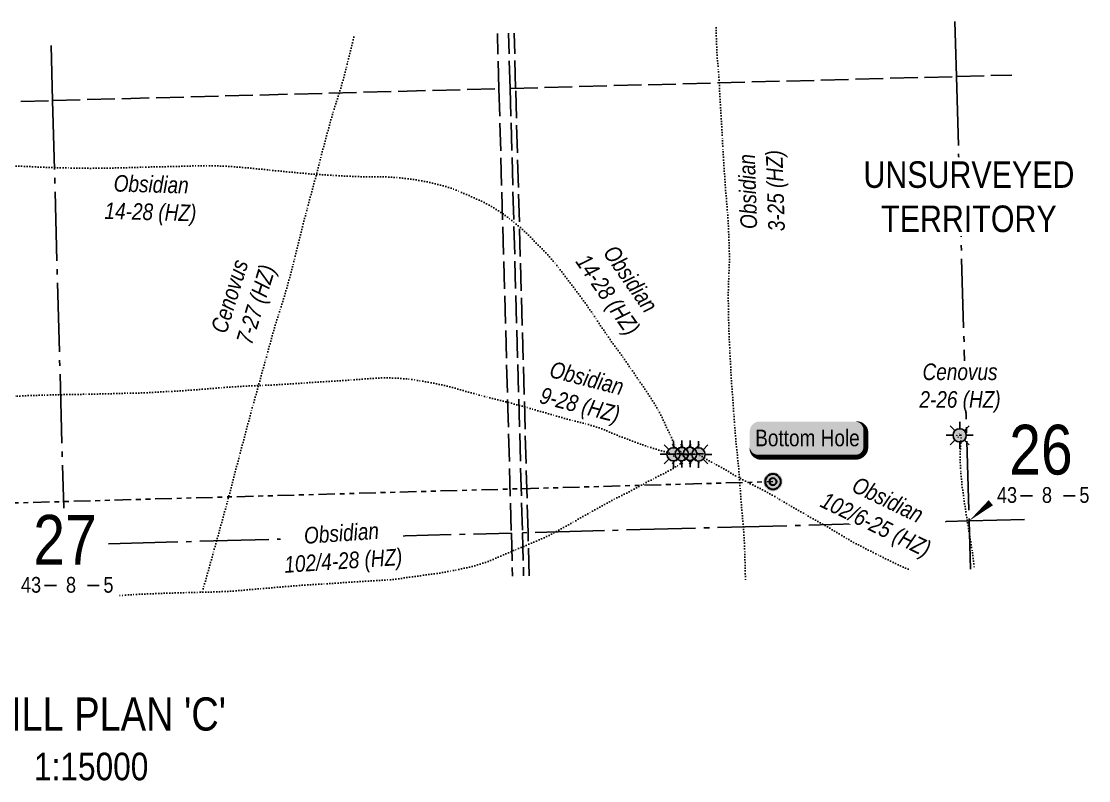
# Model space of a CAD drawing. Extents: x 621399 to 636927, y 5840575 to 5849274.
# Drawn here: x 634997 to 636927, y 5841222 to 5842596 of the extents above; entities that cross this region are included whole.
import ezdxf
from ezdxf.enums import TextEntityAlignment as Align

# ---------------------------------------------------------------- set-up
doc = ezdxf.new("R2010")
doc.units = 0
doc.header["$LTSCALE"] = 5
for name, pattern in [('foc-DOT', [1, 0.2, -0.8]), ('foc-DRILLPATH', [14.75, 6, -1.75, 1.75, -1.75, 1.75, -1.75]), ('foc-QUARTERLINE', [33, 25, -3, 2, -3]), ('foc-UNSURVEYED', [12.5, 10, -2.5])]:
    doc.linetypes.add(name, pattern=pattern)
for name, color, linetype in [('10', 1, 'Continuous'), ('9', 3, 'Continuous'), ('AS-DRILL', 8, 'foc-DOT'), ('AS-DRILL-T', 8, 'Continuous'), ('C-WS-S', 8, 'Continuous'), ('CG-NOTES', 7, 'Continuous'), ('DETAIL-T', 7, 'Continuous'), ('L-MON', 1, 'Continuous'), ('L-QSEC', 8, 'foc-QUARTERLINE'), ('L-SECLBL', 7, 'Continuous'), ('L-UNS-T', 3, 'Continuous'), ('L-USEC', 7, 'foc-UNSURVEYED'), ('P-PDRILLPATH', 12, 'foc-DRILLPATH')]:
    doc.layers.add(name, color=color, linetype=linetype)
doc.styles.add('80', font='ARIALN.TTF', dxfattribs={"height": 10})
doc.styles.add('80CG', font='ARIALN.TTF', dxfattribs={"height": 10})
doc.styles.add('80L', font='ARIALN.TTF', dxfattribs={"height": 10})
doc.styles.add('SIMPLEX', font='ARIALN.TTF')

# ---------------------------------------------------------------- blocks, each defined once
blk = doc.blocks.new('L-SECLBL')
at = {"layer": '9', "color": 7}
for p, q in [((-5.08, -27.83), (-12.29, -27.83)), ((20.7, -27.83), (13.5, -27.83))]:
    blk.add_line(p, q, dxfattribs=at)
at = {"layer": '10', "color": 2, "style": 'SIMPLEX'}
blk.add_attdef('SEC', text='', height=30, dxfattribs=at).set_placement((0, 0), align=Align.MIDDLE)
at = {"layer": '10', "color": 5, "style": '80L'}
blk.add_attdef('TWP', text='', height=9.5, dxfattribs=at).set_placement((-14.43, -27.37), align=Align.MIDDLE_RIGHT)
blk.add_attdef('RGE', text='', height=9.5, dxfattribs=at).set_placement((3.62, -27.37), align=Align.MIDDLE_CENTER)
blk.add_attdef('MER', text='', height=9.5, dxfattribs=at).set_placement((23.17, -27.37), align=Align.MIDDLE_LEFT)
blk = doc.blocks.new('*U66')
h = blk.add_hatch(color=255)
edge = h.paths.add_edge_path()
edge.add_line((-29, -11.5), (29, -11.5))
edge.add_arc((29, -5.5), 6, 270, 360)
edge.add_line((35, -5.5), (35, 4))
edge.add_arc((29, 4), 6, 0, 90)
edge.add_line((29, 10), (-29, 10))
edge.add_arc((-29, 4), 6, 90, 180)
edge.add_line((-35, 4), (-35, -5.5))
edge.add_arc((-29, -5.5), 6, 180, 270)
at = {"color": 14, "flags": 128}
blk.add_lwpolyline([(-29, -11.5, 3, 3, 0), (29, -11.5, 3, 3, 0.414214), (35, -5.5, 3, 3, 0), (35, 4, 3, 0, 0.414214), (29, 10, 0, 0, 0), (-29, 10, 0, 0, 0.414214), (-35, 4, 0, 0, 0), (-35, -5.5, 0, 3, 0.414214)], format="xyseb", close=True, dxfattribs=at)
at = {"color": 14, "style": '80'}
blk.add_attdef('ENTER_TEXT_001', (-26.85, -4.92), '', height=10, dxfattribs=at)
blk = doc.blocks.new('GAS')
h = blk.add_hatch(color=255)
h.dxf.hatch_style = 1
edge = h.paths.add_edge_path()
edge.add_arc((0, 0), 0.9, 0, 360)
for p, q in [((0, 0.81), (0, 1.62)), ((-0.81, 0), (-1.62, 0)), ((-0.57, 0.57), (-1.14, 1.14)), ((0.57, 0.57), (1.14, 1.14)), ((1.62, 0), (0.81, 0)), ((-0.57, -0.57), (-1.14, -1.14)), ((0, -0.81), (0, -1.62)), ((1.14, -1.14), (0.57, -0.57))]:
    blk.add_line(p, q)
blk.add_circle((0, 0), 0.8)
blk = doc.blocks.new('plbh')
at = {"layer": 'L-MON'}
h = blk.add_hatch(color=255, dxfattribs=at)
h.dxf.hatch_style = 1
edge = h.paths.add_edge_path()
edge.add_arc((0, 0), 1.16, 0, 360)
h = blk.add_hatch(color=256, dxfattribs=at)
h.dxf.hatch_style = 1
h.paths.add_polyline_path([(-0.96, 0, 1), (0.96, 0, 1)])
h.paths.add_polyline_path([(0.91, 0, -1), (-0.91, 0, -1)], flags=16)
h.paths.add_polyline_path([(0.45, 0, -1), (-0.45, 0, -1)], flags=0)
h = blk.add_hatch(color=256, dxfattribs=at)
h.dxf.hatch_style = 1
h.paths.add_polyline_path([(-0.45, 0, 1), (0.45, 0, 1)])
h.paths.add_polyline_path([(0.4, 0, -1), (-0.4, 0, -1)], flags=16)
at = {"layer": 'L-MON', "color": 240}
for radius in [0.96, 0.91, 0.45, 0.4]:
    blk.add_circle((0, 0), radius, dxfattribs=at)

msp = doc.modelspace()

# ---------------------------------------------------------------- linework, layer by layer
at = {"layer": 'AS-DRILL', "flags": 128}
for points in [[(636253.808, 5842584.201), (636253.933, 5842575.203), (636254.163, 5842565.956), (636254.465, 5842556.211), (636254.81, 5842546.776), (636255.277, 5842537.256), (636255.965, 5842527.701), (636256.793, 5842518.139), (636257.64, 5842508.599), (636258.408, 5842499.046), (636259.527, 5842479.819), (636260.514, 5842460.669), (636261.602, 5842441.471), (636262.711, 5842422.214), (636263.96, 5842403.001), (636265.06, 5842384.074), (636265.079, 5842383.744), (636266.089, 5842364.474), (636267.249, 5842345.219), (636268.459, 5842325.954), (636269.688, 5842306.72), (636271.085, 5842287.551), (636272.82, 5842268.471), (636274.395, 5842249.396), (636275.612, 5842230.242), (636276.476, 5842211.199), (636277.216, 5842191.912), (636277.81, 5842172.831), (636277.54, 5842153.556), (636276.687, 5842134.386), (636275.896, 5842115.128), (636275.711, 5842096.006), (636275.992, 5842076.697), (636276.312, 5842057.408), (636276.832, 5842038.115), (636277.55, 5842018.918), (636278.511, 5841999.617), (636279.58, 5841980.378), (636280.534, 5841961.307), (636281.681, 5841942.151), (636283.091, 5841922.912), (636284.497, 5841903.773), (636285.797, 5841884.521), (636287.106, 5841865.29), (636288.635, 5841846.034), (636290.423, 5841826.845), (636292.429, 5841807.762), (636294.426, 5841788.589), (636295.935, 5841769.363), (636297.19, 5841750.28), (636298.627, 5841731.141), (636300.191, 5841712.077), (636301.974, 5841693.068), (636303.541, 5841673.913), (636304.671, 5841654.677), (636305.489, 5841635.452), (636306.036, 5841616.289), (636306.435, 5841597.053), (636306.762, 5841582.668)], [(635598.293, 5842566.782), (635596.422, 5842559.17), (635594.152, 5842549.845), (635591.889, 5842540.621), (635589.613, 5842531.507), (635587.35, 5842522.283), (635585.086, 5842513.058), (635582.851, 5842503.925), (635580.537, 5842494.72), (635577.975, 5842485.468), (635575.296, 5842476.462), (635572.509, 5842467.384), (635569.661, 5842458.314), (635566.834, 5842449.255), (635564.051, 5842440.387), (635561.203, 5842431.337), (635558.517, 5842422.232), (635555.914, 5842412.999), (635553.366, 5842403.957), (635550.841, 5842394.796), (635548.336, 5842385.635), (635545.862, 5842376.456), (635543.458, 5842367.268), (635541.036, 5842357.979), (635538.67, 5842348.882), (635536.306, 5842339.686), (635533.952, 5842330.479), (635531.569, 5842321.282), (635529.134, 5842312.103), (635526.66, 5842302.933), (635524.215, 5842293.754), (635521.741, 5842284.584), (635519.216, 5842275.423), (635516.741, 5842266.254), (635514.287, 5842257.074), (635511.893, 5842247.887), (635509.539, 5842238.68), (635507.186, 5842229.484), (635504.862, 5842220.288), (635502.606, 5842211.174), (635500.325, 5842201.849), (635498.069, 5842192.735), (635495.766, 5842183.52), (635493.453, 5842174.305), (635491.119, 5842165.099), (635488.745, 5842155.902), (635486.341, 5842146.714), (635483.927, 5842137.526), (635481.531, 5842128.438), (635479.046, 5842119.268), (635476.468, 5842110.235), (635473.741, 5842101.139), (635470.974, 5842092.051), (635468.157, 5842082.972), (635465.269, 5842073.922), (635462.381, 5842064.881), (635459.531, 5842055.921), (635456.645, 5842046.77), (635453.919, 5842037.674), (635451.361, 5842028.622), (635448.856, 5842019.461), (635446.391, 5842010.292), (635443.907, 5842001.121), (635441.342, 5841991.969), (635438.827, 5841982.808), (635436.306, 5841973.857), (635433.681, 5841964.734), (635431.115, 5841955.591), (635428.631, 5841946.421), (635426.166, 5841937.262), (635423.651, 5841928.111), (635421.103, 5841919.069), (635418.547, 5841909.927), (635416.025, 5841900.676), (635413.547, 5841891.616), (635411.042, 5841882.466), (635408.588, 5841873.287), (635406.123, 5841864.117), (635403.656, 5841855.048), (635401.182, 5841845.878), (635398.808, 5841836.681), (635396.414, 5841827.483), (635393.939, 5841818.313), (635391.515, 5841809.125), (635389.101, 5841799.947), (635386.714, 5841790.859), (635384.313, 5841781.561), (635381.967, 5841772.465), (635379.573, 5841763.278), (635377.131, 5841753.999), (635374.707, 5841744.82), (635372.272, 5841735.651), (635369.797, 5841726.482), (635367.31, 5841717.412), (635364.815, 5841708.251), (635362.385, 5841699.283), (635359.928, 5841690.204), (635357.413, 5841681.043), (635354.848, 5841671.9), (635352.272, 5841662.768), (635349.687, 5841653.645), (635347.131, 5841644.503), (635344.626, 5841635.353), (635342.162, 5841626.183), (635339.647, 5841617.022), (635337.058, 5841607.99), (635334.415, 5841598.765), (635331.84, 5841589.623), (635329.279, 5841580.691), (635326.85, 5841572.442), (635324.181, 5841563.438), (635323.126, 5841559.895)], [(636191.569, 5841812.594), (636191.569, 5841812.604), (636191.906, 5841813.824), (636192.077, 5841814.178), (636192.798, 5841814.898), (636193.482, 5841815.107), (636194.102, 5841815.143), (636194.619, 5841814.877), (636194.896, 5841814.234), (636194.678, 5841813.048), (636194.305, 5841811.688), (636193.919, 5841810.397), (636193.467, 5841809.354), (636192.928, 5841808.969), (636192.248, 5841809.331), (636191.423, 5841810.229), (636190.559, 5841811.467), (636189.913, 5841812.79), (636189.508, 5841813.729), (636189.134, 5841814.599), (636188.569, 5841816.265), (636188.695, 5841817.158), (636189.439, 5841817.388), (636190.105, 5841817.186), (636190.589, 5841817.049), (636190.91, 5841816.998), (636191.117, 5841817.114), (636191.243, 5841817.267), (636191.312, 5841817.319), (636191.696, 5841817.539), (636191.784, 5841817.262), (636191.5, 5841816.664), (636191.433, 5841816.542), (636191.098, 5841815.983), (636190.708, 5841815.612), (636190.191, 5841815.478), (636189.631, 5841815.473), (636189.472, 5841815.449), (636189.403, 5841815.417), (636189.313, 5841815.394), (636189.293, 5841815.404), (636189.132, 5841815.43), (636188.808, 5841815.561), (636188.332, 5841815.798), (636188.322, 5841815.798), (636187.71, 5841816.212), (636186.963, 5841816.842), (636186.13, 5841817.71), (636185.129, 5841818.833), (636183.994, 5841820.113), (636182.745, 5841821.56), (636181.46, 5841823.206), (636180.228, 5841825.113), (636179.14, 5841827.235), (636178.209, 5841829.5), (636177.25, 5841832.055), (636176.195, 5841834.828), (636174.992, 5841837.887), (636173.633, 5841841.151), (636173.036, 5841842.516), (636172.112, 5841844.532), (636170.429, 5841847.937), (636168.605, 5841851.43), (636166.726, 5841855.07), (636164.83, 5841858.971), (636162.967, 5841863.132), (636161.118, 5841867.524), (636159.133, 5841872.162), (636156.941, 5841877.005), (636154.578, 5841881.913), (636151.949, 5841887.034), (636149.077, 5841892.278), (636145.981, 5841897.657), (636142.618, 5841903.278), (636139.032, 5841909.034), (636135.16, 5841914.992), (636131.146, 5841921.046), (636126.875, 5841927.323), (636122.43, 5841933.745), (636117.851, 5841940.334), (636113.26, 5841946.993), (636108.686, 5841953.752), (636104.091, 5841960.561), (636099.384, 5841967.457), (636094.616, 5841974.341), (636089.788, 5841981.273), (636084.848, 5841988.253), (636079.828, 5841995.22), (636074.717, 5842002.275), (636071.756, 5842006.346), (636069.45, 5842009.505), (636065.72, 5842014.647), (636056.682, 5842027.438), (636055.797, 5842028.715), (636051.506, 5842035.031), (636046.411, 5842042.567), (636041.283, 5842050.211), (636036.028, 5842058.123), (636030.752, 5842066.053), (636025.46, 5842073.864), (636019.967, 5842081.688), (636014.356, 5842089.46), (636008.705, 5842097.221), (636003.014, 5842104.97), (635997.325, 5842112.63), (635991.538, 5842120.247), (635985.804, 5842127.735), (635979.967, 5842135.36), (635974.119, 5842142.975), (635968.302, 5842150.602), (635962.335, 5842158.174), (635956.139, 5842165.389), (635949.626, 5842172.476), (635943.016, 5842179.431), (635936.408, 5842186.295), (635929.711, 5842193.167), (635922.986, 5842199.929), (635916.132, 5842206.676), (635909.238, 5842213.403), (635902.381, 5842219.901), (635895.155, 5842226.328), (635887.756, 5842232.481), (635880.265, 5842238.361), (635872.546, 5842244.156), (635864.685, 5842249.686), (635856.771, 5842254.904), (635848.623, 5842259.907), (635840.253, 5842264.613), (635831.753, 5842268.966), (635823.121, 5842272.994), (635814.332, 5842276.939), (635805.553, 5842280.864), (635796.757, 5842284.678), (635787.985, 5842288.343), (635779.167, 5842291.877), (635770.095, 5842295.144), (635761.007, 5842297.95), (635751.726, 5842300.431), (635742.424, 5842302.621), (635733.107, 5842304.591), (635723.796, 5842306.391), (635714.316, 5842308.086), (635704.87, 5842309.672), (635695.32, 5842311.035), (635676.14, 5842313.009), (635656.907, 5842313.981), (635637.84, 5842314.338), (635618.791, 5842314.434), (635599.614, 5842314.808), (635580.34, 5842315.789), (635561.215, 5842316.854), (635542.03, 5842317.867), (635523.036, 5842319.256), (635503.765, 5842320.898), (635484.811, 5842322.658), (635465.582, 5842324.56), (635446.355, 5842326.433), (635427.356, 5842328.382), (635408.289, 5842330.219), (635389.256, 5842331.917), (635370.052, 5842333.32), (635351.064, 5842334.098), (635332.071, 5842334.327), (635312.24, 5842334.092), (635293.117, 5842333.557), (635274.126, 5842332.995), (635254.851, 5842332.526), (635235.754, 5842332.181), (635216.57, 5842331.684), (635197.521, 5842331.031), (635178.187, 5842330.529), (635159.06, 5842330.184), (635139.824, 5842329.765), (635120.52, 5842329.645), (635101.255, 5842329.966), (635082.008, 5842330.308), (635062.769, 5842330.75), (635043.517, 5842331.331), (635024.367, 5842332.176), (635005.133, 5842333.168), (634985.966, 5842333.942), (634966.724, 5842334.464), (634947.578, 5842334.828), (634928.263, 5842335.107), (634909.101, 5842335.291), (634889.889, 5842335.474), (634870.617, 5842335.685), (634851.408, 5842335.767), (634832.204, 5842336), (634812.952, 5842336.571), (634793.725, 5842337.313), (634774.739, 5842338.012), (634755.625, 5842338.668), (634736.69, 5842339.318), (634718.259, 5842339.861), (634699.626, 5842340.449), (634680.936, 5842340.956), (634662.122, 5842341.209), (634643.411, 5842341.015), (634624.63, 5842340.409), (634605.964, 5842339.646), (634586.983, 5842339.064), (634568.117, 5842339.016), (634549.538, 5842339.115), (634530.603, 5842339.035), (634512.158, 5842338.978), (634493.152, 5842339.326), (634474.174, 5842340.095), (634455.546, 5842341.244), (634436.779, 5842342.739), (634418.189, 5842344.368), (634399.335, 5842346.091), (634380.585, 5842347.696), (634361.609, 5842349.146), (634343.005, 5842350.185), (634324.219, 5842351.259), (634305.569, 5842352.497), (634286.702, 5842353.239), (634268.086, 5842353.588), (634249.568, 5842353.989), (634230.724, 5842354.271), (634211.727, 5842354.259), (634193.26, 5842353.902), (634174.474, 5842353.515), (634155.799, 5842353.452), (634137.193, 5842353.401), (634118.26, 5842352.881), (634099.46, 5842351.894), (634080.671, 5842350.847), (634061.682, 5842350.185), (634042.724, 5842349.854), (634024.032, 5842349.711), (634005.017, 5842349.979), (633984.893, 5842350.597), (633966.905, 5842351.032), (633947.71, 5842351.325), (633928.711, 5842351.773), (633909.601, 5842352.639), (633890.465, 5842353.734), (633871.272, 5842354.677), (633852.011, 5842355.578), (633832.751, 5842356.43), (633813.603, 5842357.214), (633794.598, 5842357.892), (633775.323, 5842358.163), (633756.118, 5842358.106), (633736.948, 5842358.209), (633717.933, 5842358.507), (633698.615, 5842358.557), (633679.372, 5842358.428), (633660.488, 5842358.679), (633641.394, 5842359.295), (633622.382, 5842359.873), (633603.261, 5842360.378), (633583.984, 5842360.769), (633564.976, 5842361.187), (633545.743, 5842361.779), (633526.519, 5842362.411), (633507.344, 5842363.065), (633488.081, 5842363.656), (633468.828, 5842364.248), (633449.58, 5842365.039), (633430.471, 5842365.865), (633411.163, 5842366.625), (633391.906, 5842367.396), (633372.603, 5842367.986), (633353.305, 5842368.397), (633334.185, 5842368.502), (633315.664, 5842368.339)], [(636176.583, 5841812.19), (636176.592, 5841812.191), (636177.144, 5841812.155), (636178.029, 5841811.979), (636178.563, 5841811.453), (636178.5, 5841810.461), (636178.157, 5841809.452), (636177.387, 5841808.711), (636176.212, 5841808.489), (636175.093, 5841809.169), (636174.775, 5841809.841), (636175.107, 5841810.16), (636175.567, 5841810.532), (636176.048, 5841810.865), (636176.533, 5841811.049), (636177.14, 5841811.175), (636177.932, 5841811.486), (636178.218, 5841811.634), (636178.644, 5841811.806), (636178.971, 5841811.915), (636180.252, 5841812.269), (636180.58, 5841811.968), (636180.021, 5841811.173), (636179.556, 5841810.61), (636179.092, 5841810.027), (636178.656, 5841809.475), (636178.246, 5841809.104), (636177.922, 5841808.875), (636177.755, 5841808.761), (636177.726, 5841808.72), (636177.706, 5841808.719), (636177.638, 5841808.677), (636177.024, 5841808.801), (636176.208, 5841809.389), (636175.614, 5841810.264), (636174.991, 5841811.107), (636174.898, 5841811.225), (636174.774, 5841811.361), (636174.744, 5841811.381), (636174.438, 5841811.592), (636173.727, 5841811.983), (636172.774, 5841812.448), (636172.592, 5841812.523), (636171.124, 5841813.194), (636169.382, 5841813.967), (636167.429, 5841814.805), (636165.296, 5841815.628), (636163.006, 5841816.326), (636160.58, 5841816.911), (636158.013, 5841817.502), (636155.162, 5841818.215), (636152.077, 5841819.113), (636148.788, 5841820.154), (636145.295, 5841821.331), (636141.711, 5841822.535), (636138.018, 5841823.716), (636134.296, 5841824.836), (636133.177, 5841825.166), (636130.444, 5841826.002), (636126.437, 5841827.315), (636122.296, 5841828.764), (636117.982, 5841830.338), (636113.697, 5841831.953), (636109.483, 5841833.53), (636105.352, 5841835.02), (636101.16, 5841836.507), (636096.756, 5841838.089), (636092.006, 5841839.862), (636086.953, 5841841.756), (636081.628, 5841843.744), (636076.432, 5841845.745), (636071.039, 5841848.01), (636065.411, 5841850.479), (636059.57, 5841853.043), (636053.397, 5841855.668), (636046.926, 5841858.204), (636040.139, 5841860.602), (636032.954, 5841862.929), (636025.42, 5841865.197), (636017.658, 5841867.389), (636009.637, 5841869.534), (636001.538, 5841871.616), (635993.339, 5841873.716), (635985.089, 5841875.825), (635976.858, 5841877.974), (635968.593, 5841880.272), (635960.002, 5841882.801), (635959.144, 5841883.058), (635956.442, 5841883.866), (635939.452, 5841888.84), (635937.224, 5841889.48), (635930.247, 5841891.473), (635921.224, 5841894.081), (635912.13, 5841896.707), (635903.048, 5841899.243), (635893.908, 5841901.708), (635884.761, 5841904.102), (635875.775, 5841906.401), (635866.578, 5841908.764), (635857.35, 5841911.166), (635848.143, 5841913.559), (635838.875, 5841915.95), (635829.587, 5841918.341), (635820.278, 5841920.761), (635811.078, 5841923.244), (635801.824, 5841925.876), (635792.617, 5841928.619), (635783.4, 5841931.332), (635774.209, 5841933.845), (635764.884, 5841936.135), (635755.465, 5841938.211), (635746.01, 5841940.117), (635736.579, 5841941.894), (635727.099, 5841943.609), (635717.562, 5841945.233), (635707.999, 5841946.706), (635698.551, 5841947.972), (635688.961, 5841948.974), (635679.368, 5841949.676), (635669.863, 5841950.13), (635660.333, 5841950.353), (635650.67, 5841950.333), (635641.134, 5841950.056), (635631.546, 5841949.507), (635612.587, 5841948.086), (635593.377, 5841946.698), (635574.188, 5841945.311), (635554.974, 5841944.082), (635545.712, 5841943.643), (635526.716, 5841942.491), (635508.236, 5841941.142), (635489.563, 5841939.899), (635470.78, 5841938.622), (635452.014, 5841937.506), (635433.306, 5841936.812), (635414.657, 5841936.15), (635396.225, 5841935.213), (635377.24, 5841934.051), (635358.43, 5841932.674), (635339.666, 5841931.088), (635321.159, 5841929.619), (635302.281, 5841928.179), (635283.328, 5841926.888), (635264.43, 5841925.849), (635245.762, 5841924.766), (635226.776, 5841923.624), (635208.086, 5841922.99), (635189.239, 5841922.642), (635170.424, 5841922.185), (635151.722, 5841921.651), (635132.909, 5841921.124), (635114.261, 5841920.822), (635095.42, 5841920.584), (635076.162, 5841920.255), (635057.098, 5841919.761), (635039.096, 5841919.226), (635020.264, 5841918.699), (635001.405, 5841918.01), (634982.565, 5841917.022), (634964.109, 5841915.885), (634945.517, 5841914.614), (634926.707, 5841913.236), (634908.034, 5841911.983), (634889.079, 5841910.792), (634870.297, 5841909.515), (634851.523, 5841907.909), (634832.665, 5841905.74), (634814.042, 5841903.378), (634795.194, 5841900.799), (634776.145, 5841897.925), (634757.311, 5841894.836), (634738.364, 5841891.145), (634719.636, 5841887.109), (634700.934, 5841883.203), (634682.026, 5841879.172), (634663.381, 5841875.009), (634644.677, 5841870.813), (634625.914, 5841866.596), (634607.304, 5841862.273), (634588.745, 5841857.542), (634570.24, 5841852.621), (634551.514, 5841847.795), (634532.893, 5841843.122), (634514.184, 5841838.356), (634495.659, 5841833.465), (634477.171, 5841828.715), (634458.728, 5841824.127), (634440.21, 5841819.336), (634421.587, 5841814.353), (634403.129, 5841809.234), (634384.607, 5841804.233), (634366.002, 5841799.7), (634347.277, 5841795.194), (634328.783, 5841790.614), (634310.189, 5841786.072), (634291.536, 5841781.457), (634273.072, 5841776.908), (634254.463, 5841772.165), (634235.939, 5841767.245), (634217.307, 5841762.631), (634198.769, 5841758.2), (634180.35, 5841753.472), (634161.676, 5841748.537), (634143.492, 5841743.616), (634124.88, 5841738.632), (634106.353, 5841733.812), (634087.741, 5841728.808), (634069.248, 5841723.818), (634050.628, 5841718.745), (634032.3, 5841713.629), (634013.744, 5841708.388), (633995.273, 5841702.978), (633976.723, 5841697.906), (633958.126, 5841693.084), (633939.504, 5841688.08), (633920.945, 5841682.988), (633902.528, 5841677.8), (633887.256, 5841673.207), (633868.192, 5841667.171)], [(636694.226, 5841846.536), (636694.305, 5841846.218), (636694.44, 5841845.671), (636694.499, 5841845.323), (636694.362, 5841844.859), (636694.062, 5841844.471), (636693.817, 5841844.284), (636693.487, 5841844.295), (636693.192, 5841844.447), (636693.1, 5841844.545), (636692.964, 5841844.371), (636692.527, 5841843.889), (636691.739, 5841843.458), (636690.997, 5841843.127), (636690.563, 5841842.896), (636690.232, 5841842.927), (636690.156, 5841843.165), (636689.817, 5841843.856), (636689.02, 5841844.835), (636688.857, 5841845.7), (636689.339, 5841846.364), (636690.007, 5841846.812), (636690.774, 5841847.303), (636691.69, 5841847.828), (636692.666, 5841848.364), (636693.493, 5841848.847), (636694.185, 5841849.156), (636694.718, 5841849.44), (636694.976, 5841849.527), (636695.096, 5841849.501), (636695.267, 5841849.465), (636695.434, 5841849.22), (636695.632, 5841848.575), (636695.91, 5841847.532), (636696.249, 5841846.1), (636696.488, 5841844.266), (636696.62, 5841841.999), (636696.662, 5841839.319), (636696.586, 5841836.226), (636696.363, 5841832.639), (636696.003, 5841828.577), (636695.594, 5841824.065), (636695.25, 5841819.064), (636695.043, 5841813.766), (636694.976, 5841808.092), (636695.033, 5841802.312), (636695.268, 5841795.836), (636695.572, 5841789.041), (636696.029, 5841781.771), (636696.637, 5841774.085), (636697.405, 5841766.032), (636698.349, 5841757.745), (636699.41, 5841749.211), (636700.566, 5841740.529), (636701.808, 5841731.589), (636703.138, 5841722.722), (636704.589, 5841713.458), (636706.054, 5841704.064), (636707.53, 5841694.61), (636709.023, 5841685.267), (636710.569, 5841675.845), (636712.115, 5841666.394), (636713.628, 5841657.061), (636715.156, 5841647.549), (636716.663, 5841638.037), (636717.519, 5841632.308), (636719.725, 5841615.461), (636720.947, 5841605.05), (636721.03, 5841604.38)], [(636206.556, 5841812.998), (636206.556, 5841813.008), (636206.679, 5841813.262), (636206.927, 5841813.718), (636208.549, 5841814.042), (636209.294, 5841813.852), (636210.172, 5841813.206), (636210.18, 5841812.165), (636209.451, 5841811.365), (636208.696, 5841810.795), (636207.828, 5841810.721), (636207.229, 5841811.065), (636207.295, 5841811.938), (636207.61, 5841812.486), (636207.821, 5841812.482), (636207.962, 5841812.446), (636208.074, 5841812.349), (636208.255, 5841811.954), (636208.334, 5841811.616), (636208.391, 5841811.377), (636208.306, 5841811.165), (636208.131, 5841810.98), (636208.02, 5841811.007), (636207.902, 5841811.334), (636207.78, 5841811.771), (636207.616, 5841812.296), (636207.297, 5841812.978), (636207.129, 5841813.284), (636206.919, 5841813.628), (636206.542, 5841814.278), (636206.018, 5841814.784), (636205.349, 5841815.116), (636204.633, 5841815.307), (636204.523, 5841815.314), (636204.445, 5841815.252), (636204.435, 5841815.232), (636204.399, 5841815.101), (636204.367, 5841814.8), (636204.269, 5841814.347), (636204.269, 5841814.337), (636204.086, 5841813.732), (636203.766, 5841812.963), (636203.252, 5841812.009), (636202.543, 5841810.849), (636201.71, 5841809.456), (636200.764, 5841807.82), (636199.642, 5841806.019), (636198.262, 5841804.131), (636196.596, 5841802.126), (636194.611, 5841800.042), (636192.368, 5841797.91), (636189.824, 5841795.771), (636186.951, 5841793.643), (636183.806, 5841791.547), (636182.626, 5841790.795), (636180.392, 5841789.405), (636176.762, 5841787.146), (636172.954, 5841784.802), (636168.866, 5841782.431), (636164.528, 5841780.094), (636160.039, 5841777.772), (636155.31, 5841775.414), (636150.384, 5841773), (636145.191, 5841770.409), (636139.795, 5841767.613), (636134.194, 5841764.621), (636128.396, 5841761.493), (636122.45, 5841758.282), (636116.457, 5841754.969), (636110.267, 5841751.531), (636103.898, 5841748.098), (636097.238, 5841744.668), (636090.437, 5841741.263), (636083.626, 5841737.868), (636076.578, 5841734.347), (636069.493, 5841730.745), (636062.459, 5841727.094), (636055.191, 5841723.197), (636047.887, 5841719.169), (636040.546, 5841715.029), (636033.313, 5841710.943), (636025.825, 5841706.71), (636018.286, 5841702.455), (636010.57, 5841698.126), (636002.765, 5841693.774), (635994.99, 5841689.383), (635988.891, 5841685.927), (635987.649, 5841685.233), (635975.874, 5841678.584), (635972.721, 5841676.798), (635970.228, 5841675.39), (635968.021, 5841674.14), (635960.037, 5841669.754), (635951.877, 5841665.542), (635943.481, 5841661.554), (635935.039, 5841657.806), (635926.385, 5841654.131), (635917.671, 5841650.475), (635908.975, 5841646.869), (635900.169, 5841643.241), (635891.434, 5841639.614), (635882.599, 5841635.945), (635873.757, 5841632.185), (635864.949, 5841628.286), (635856.112, 5841624.347), (635847.369, 5841620.63), (635838.359, 5841617.176), (635829.288, 5841614.11), (635820.14, 5841611.323), (635810.984, 5841608.825), (635801.631, 5841606.602), (635792.191, 5841604.607), (635782.839, 5841602.685), (635773.528, 5841600.763), (635764.203, 5841598.951), (635754.673, 5841597.344), (635735.688, 5841594.681), (635716.568, 5841592.175), (635697.444, 5841589.479), (635678.411, 5841586.755), (635659.457, 5841584.764), (635640.382, 5841583.579), (635621.163, 5841582.561), (635601.906, 5841581.432), (635582.675, 5841580.123), (635563.443, 5841578.814), (635544.299, 5841577.598), (635525.084, 5841576.41), (635505.869, 5841575.202), (635486.742, 5841573.746), (635467.599, 5841572.109), (635448.455, 5841570.503), (635429.489, 5841568.981), (635410.417, 5841567.307), (635391.388, 5841565.563), (635372.178, 5841564.155), (635353.024, 5841563.309), (635333.801, 5841562.791), (635314.667, 5841562.305), (635295.474, 5841561.808), (635276.212, 5841561.248), (635257.17, 5841560.685), (635237.99, 5841560.058), (635218.954, 5841559.275), (635199.726, 5841558.216), (635180.484, 5841556.927), (635173.194, 5841556.423)], [(636221.785, 5841811.962), (636221.482, 5841812.064), (636220.703, 5841812.373), (636219.569, 5841812.502), (636218.794, 5841811.951), (636218.438, 5841811.421), (636217.9, 5841811.357), (636217.293, 5841811.591), (636217.388, 5841812.133), (636217.915, 5841813.018), (636218.349, 5841813.96), (636218.486, 5841814.464), (636218.537, 5841814.785), (636218.535, 5841815.225), (636218.721, 5841815.4), (636219.205, 5841814.893), (636219.574, 5841814.543), (636219.891, 5841814.292), (636220.139, 5841813.998), (636220.243, 5841813.861), (636220.297, 5841814.062), (636220.295, 5841814.513), (636220.31, 5841815.073), (636220.795, 5841814.896), (636221.498, 5841814.045), (636221.877, 5841813.345), (636222.034, 5841812.719), (636221.93, 5841812.146), (636221.543, 5841811.665), (636221.445, 5841811.562), (636221.398, 5841811.451), (636221.483, 5841811.283), (636221.771, 5841811.001), (636222.29, 5841810.645), (636223.042, 5841810.225), (636224.014, 5841809.781), (636225.197, 5841809.323), (636226.52, 5841808.838), (636227.997, 5841808.228), (636229.63, 5841807.411), (636231.51, 5841806.342), (636233.625, 5841805.048), (636235.955, 5841803.621), (636238.537, 5841802.07), (636241.262, 5841800.462), (636244.117, 5841798.799), (636247.165, 5841797.07), (636250.445, 5841795.268), (636254.019, 5841793.324), (636257.846, 5841791.256), (636261.825, 5841789.092), (636265.928, 5841786.822), (636270.013, 5841784.481), (636274.231, 5841782.014), (636278.734, 5841779.345), (636283.503, 5841776.472), (636288.648, 5841773.39), (636294.095, 5841770.255), (636299.801, 5841767.138), (636305.555, 5841764.102), (636311.632, 5841760.964), (636317.819, 5841757.82), (636324.156, 5841754.67), (636330.685, 5841751.434), (636337.339, 5841748.053), (636344.067, 5841744.483), (636350.812, 5841740.713), (636357.631, 5841736.735), (636364.584, 5841732.651), (636371.689, 5841728.471), (636373.397, 5841727.467), (636378.946, 5841724.215), (636386.234, 5841719.93), (636393.379, 5841715.761), (636395.3, 5841714.652), (636400.736, 5841711.528), (636408.254, 5841707.249), (636415.883, 5841702.953), (636423.45, 5841698.705), (636431.17, 5841694.372), (636438.98, 5841690.021), (636447.806, 5841685.077), (636464.994, 5841674.996), (636466.387, 5841674.153), (636474.045, 5841669.508), (636481.956, 5841664.759), (636489.685, 5841660.086), (636497.48, 5841655.535), (636505.604, 5841651.052), (636513.804, 5841646.721), (636522.081, 5841642.463), (636530.439, 5841638.206), (636539.049, 5841633.867), (636547.336, 5841629.629), (636564.18, 5841621.189), (636581.067, 5841613.012), (636581.128, 5841612.973), (636598.379, 5841605.345), (636605.795, 5841602.648)]]:
    msp.add_lwpolyline(points, dxfattribs=at)
at = {"layer": 'L-QSEC'}
msp.add_line((635155.02, 5841650.32), (635883.362, 5841669.677), dxfattribs=at)
at = {"layer": 'L-QSEC', "flags": 128}
for points in [[(636685.541, 5842595.674), (636688.39, 5842495.748)], [(635050.913, 5842552.236), (635053.633, 5842452.298)], [(636688.39, 5842495.748), (636711.314, 5841691.684)], [(635053.633, 5842452.298), (635073.698, 5841715.013)], [(636711.314, 5841691.684), (635903.465, 5841670.211)], [(636811.245, 5841694.34), (636711.314, 5841691.684)], [(636711.314, 5841691.684), (636713.806, 5841604.271)]]:
    msp.add_lwpolyline(points, dxfattribs=at)
at = {"layer": 'L-SECLBL', "flags": 128}
msp.add_lwpolyline([(636711.314, 5841691.684, 0, 11.996, 0), (636750.544, 5841724.59, 0, 0, 0)], format="xyseb", dxfattribs=at)
at = {"layer": 'L-USEC', "flags": 128}
for points in [[(635860.96, 5842473.756), (635858.176, 5842573.688)], [(635881.062, 5842474.316), (635878.279, 5842574.222)], [(635891.115, 5842474.558), (635888.331, 5842574.489)], [(635881.063, 5842474.291), (636688.39, 5842495.748)], [(636688.39, 5842495.748), (636788.321, 5842498.404)], [(635053.633, 5842452.298), (635860.96, 5842473.756)], [(635860.96, 5842473.756), (635883.362, 5841669.677)], [(635881.062, 5842474.316), (635903.465, 5841670.237)], [(635913.517, 5841670.479), (635891.115, 5842474.558)], [(634246.314, 5842430.844), (635053.633, 5842452.298)], [(635883.362, 5841669.677), (635885.532, 5841591.822)], [(635903.465, 5841670.237), (635905.641, 5841592.124)], [(635915.696, 5841592.276), (635913.517, 5841670.479)]]:
    msp.add_lwpolyline(points, dxfattribs=at)
at = {"layer": 'P-PDRILLPATH', "flags": 128}
msp.add_lwpolyline([(633359.36, 5841397.218), (633685.533, 5841687.702), (636356.533, 5841762.702)], dxfattribs=at)

# ---------------------------------------------------------------- block references
at = {"layer": 'C-WS-S', "xscale": 14.99490374999997, "yscale": 14.99490374999997, "zscale": 14.99490374999997}
for p in [(636694.226, 5841846.536), (636176.583, 5841812.19), (636191.569, 5841812.594), (636206.556, 5841812.998), (636221.785, 5841811.962)]:
    msp.add_blockref('GAS', p, dxfattribs=at)
at = {"layer": 'L-MON', "xscale": 14.99490374999997, "yscale": 14.99490374999997, "zscale": 14.99490374999997}
msp.add_blockref('plbh', (636356.533, 5841762.702), dxfattribs=at)
at = {"layer": 'L-SECLBL', "xscale": 2.998980749999992, "yscale": 2.998980749999992, "zscale": 2.998980749999992}
for p, values in [((636841.246, 5841820.645), {'SEC': '26', 'TWP': '43', 'RGE': '8', 'MER': '5'}), ((635076.099, 5841658.115), {'SEC': '27', 'TWP': '43', 'RGE': '8', 'MER': '5'})]:
    msp.add_blockref('L-SECLBL', p, dxfattribs=at).add_auto_attribs(values)

# ---------------------------------------------------------------- texts
at = {"layer": 'AS-DRILL-T', "char_height": 29.98981, "attachment_point": 5, "style": '80CG'}
for s, insert, width, rotation in [('\\A1;{\\fArial Narrow|b0|i1|c0|p34;Obsidian\\P3-25 (HZ)}', (636340.395, 5842288.537), 145.27791, 91.78523), ('\\A1;{\\fArial Narrow|b0|i1|c0|p34;Obsidian\\P14-28 (HZ)}', (635231.24, 5842271.412), 164.38465, 358.447267), ('\\A1;{\\fArial Narrow|b0|i1|c0|p34;Obsidian\\P14-28 (HZ)}', (636074.976, 5842112.91), 164.38465, 304.857919), ('\\A1;{\\fArial Narrow|b0|i1|c0|p34;Cenovus\\P7-27 (HZ)}', (635401.739, 5842089.465), 145.27791, 72.761473), ('\\A1;{\\fArial Narrow|b0|i1|c0|p34;Obsidian\\P9-28 (HZ)}', (636012.51, 5841921.541), 145.27791, 345.635069)]:
    msp.add_mtext(s, dxfattribs=dict(at, insert=insert, width=width, rotation=rotation))
at = {"layer": 'DETAIL-T', "color": 3, "insert": (634756.688, 5841372.259), "char_height": 59.97961, "width": 724.55407, "attachment_point": 1, "style": '80CG'}
msp.add_mtext("\\pi122.39949;DRILL PLAN 'C'\\P\\pi263.31359;{\\H0.83293x;1:15000}", dxfattribs=at)

# ---------------------------------------------------------------- next in the draw order: texts
at = {"layer": 'AS-DRILL-T', "insert": (636694.87, 5841931.988), "char_height": 29.98981, "width": 145.27791, "attachment_point": 5, "style": '80CG', "bg_fill": 3, "box_fill_scale": 1.15, "bg_fill_color": 256, "bg_fill_true_color": 256, "bg_fill_transparency": 0}
msp.add_mtext('\\A1;{\\fArial Narrow|b0|i1|c0|p34;Cenovus\\P2-26 (HZ)}', dxfattribs=at)
at = {"layer": 'AS-DRILL-T', "char_height": 29.98981, "width": 212.1515, "attachment_point": 5, "style": '80CG', "bg_fill": 3, "box_fill_scale": 1.15, "bg_fill_color": 256, "bg_fill_true_color": 256, "bg_fill_transparency": 0}
for s, insert, rotation in [('\\A1;{\\fArial Narrow|b0|i1|c0|p34;Obsidian\\P102/6-25 (HZ)}', (636551.533, 5841703.578), 334.159887), ('\\A1;{\\fArial Narrow|b0|i1|c0|p34;Obsidian\\P102/4-28 (HZ)}', (635577.991, 5841640.179), 3.892958)]:
    msp.add_mtext(s, dxfattribs=dict(at, insert=insert, rotation=rotation))
at = {"layer": 'L-UNS-T', "color": 3, "insert": (636710.945, 5842278.034), "char_height": 47.98354, "attachment_point": 5, "style": '80L', "bg_fill": 3, "box_fill_scale": 1.15, "bg_fill_color": 256, "bg_fill_true_color": 256, "bg_fill_transparency": 0}
msp.add_mtext_dynamic_manual_height_columns('UNSURVEYED TERRITORY', width=379.24126, gutter_width=142.5, heights=[0], dxfattribs=at)

# ---------------------------------------------------------------- next in the draw order: block references
at = {"layer": 'CG-NOTES'}
ref = msp.add_blockref('*U66', (636419.442, 5841841.491), dxfattribs=dict(at, xscale=2.998980749999992, yscale=2.998980749999992, zscale=2.998980749999992))
ref.add_attrib('ENTER_TEXT_001', 'Bottom Hole', (636324.399, 5841826.742), dxfattribs={"layer": '0', "color": 14, "height": 29.98981, "style": '80'})

doc.saveas('drawing.dxf')
